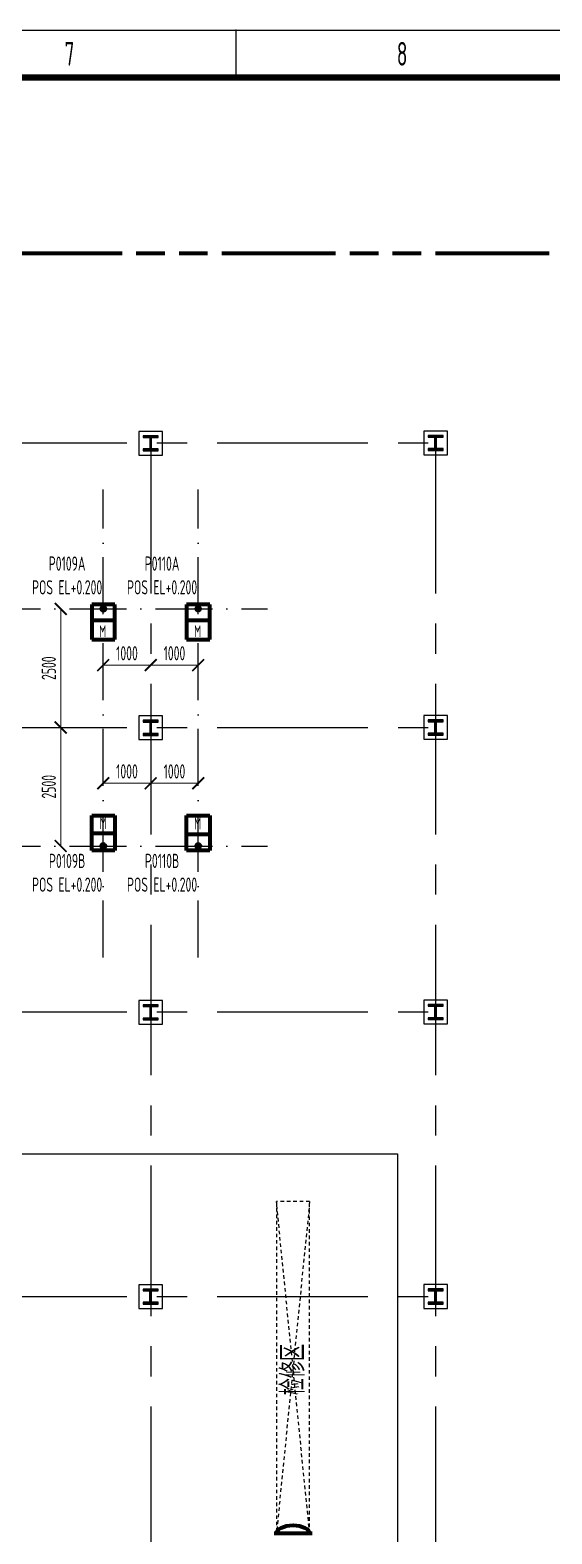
# Model space of a CAD drawing. Header units: millimetres. Extents: x 2250 to 7274, y 852 to 2251.
# Drawn here: x 2697.2 to 2807.2, y 1933.1 to 2250.2 of the extents above; entities that cross this region are included whole.
import ezdxf

# ---------------------------------------------------------------- set-up
doc = ezdxf.new("R2010")
doc.units = ezdxf.units.MM
for name, pattern in [('ACAD_ISO09W100', [45, 24, -3, 6, -3, 6, -3]), ('ACAD_ISO10W100', [18, 12, -3, 0, -3]), ('CENTER', [50.8, 31.75, -6.35, 6.35, -6.35]), ('JIS_02_0.7', [1.35, 0.75, -0.6])]:
    doc.linetypes.add(name, pattern=pattern)
for name, color, linetype, lineweight in [('01-设备轮廓（可见）', 1, 'Continuous', 80), ('03-设备、管口中心线', 170, 'ACAD_ISO10W100', 25), ('05-图框与标题栏', 7, 'Continuous', 25), ('05-楼梯与安全疏散通道', 4, 'Continuous', 25), ('06-网格线、建筑轴线-细实线', 9, 'CENTER', 25), ('07-界区线-粗双点划线', 12, 'ACAD_ISO09W100', 80), ('10-工字钢', 5, 'Continuous', 25), ('11-检修区', 8, 'JIS_02_0.7', 25), ('12-建筑物轮廓', 5, 'Continuous', 25), ('13-文本', 7, 'Continuous', 25), ('9-文本', 7, 'Continuous', 15)]:
    doc.layers.add(name, color=color, linetype=linetype, lineweight=lineweight)
doc.styles.add('5-gbcbig', font='gbenor.shx', dxfattribs={"width": 0.7, "height": 5, "bigfont": 'gbcbig.shx'})
doc.styles.add('国标汉字', font='gbenor.shx', dxfattribs={"height": 3, "bigfont": 'gbcbig.shx'})
doc.styles.add('国标英文+数字', font='gbenor.shx', dxfattribs={"width": 0.7, "height": 3})
doc.styles.add('图纸中的数字及字母', font='gbenor.shx', dxfattribs={"width": 0.7, "height": 3, "bigfont": 'gbcbig.shx'})
doc.dimstyles.new('尺寸标注', dxfattribs={"dimtxt": 3, "dimasz": 2.5, "dimexe": 1, "dimexo": 1, "dimgap": 1, "dimtad": 1, "dimdec": 0, "dimlfac": 100, "dimdsep": 46, "dimtxsty": '图纸中的数字及字母', "dimblk": 'ARCHTICK', "dimcen": 0, "dimclrd": 256, "dimclre": 256, "dimclrt": 256, "dimadec": 0, "dimazin": 0, "dimtfac": 1, "dimtdec": 0, "dimtix": 1, "dimtmove": 0, "dimatfit": 0, "dimfxl": 0, "dimlwd": -1, "dimlwe": -1, "dimarcsym": 0})

# ---------------------------------------------------------------- blocks, each defined once
blk = doc.blocks.new('_ArchTick')
at = {"color": 0, "linetype": 'ByBlock', "const_width": 0.15}
blk.add_lwpolyline([(-0.5, -0.5), (0.5, 0.5)], dxfattribs=at)
blk = doc.blocks.new('*D80')
at = {"layer": '9-文本', "transparency": 16777216}
blk.add_line((2703.68, 2078.13), (2703.68, 2103.13), dxfattribs=at)
at = {"layer": 'Defpoints', "color": 0, "transparency": 16777216}
for p in [(2703.68, 2103.13), (2703.68, 2103.13), (2703.68, 2078.13)]:
    blk.add_point(p, dxfattribs=at)
at = {"layer": '9-文本', "transparency": 16777216, "xscale": 2.5, "yscale": 2.5, "zscale": 2.5}
for p, rotation in [((2703.68, 2103.13), 90), ((2703.68, 2078.13), 270)]:
    blk.add_blockref('_ArchTick', p, dxfattribs=dict(at, rotation=rotation))
at = {"layer": '9-文本', "transparency": 16777216, "insert": (2701.18, 2090.63), "char_height": 3, "attachment_point": 5, "rotation": 90, "style": '图纸中的数字及字母', "bg_fill": 3, "box_fill_scale": 1.1, "bg_fill_color": 256, "bg_fill_true_color": 13158600, "bg_fill_transparency": 0}
blk.add_mtext('2500', dxfattribs=at)
blk = doc.blocks.new('*D81')
at = {"layer": '9-文本', "transparency": 16777216}
blk.add_line((2703.68, 2128.13), (2703.68, 2103.13), dxfattribs=at)
at = {"layer": 'Defpoints', "color": 0, "transparency": 16777216}
for p in [(2703.68, 2128.13), (2703.68, 2103.13), (2703.68, 2103.13)]:
    blk.add_point(p, dxfattribs=at)
at = {"layer": '9-文本', "transparency": 16777216, "xscale": 2.5, "yscale": 2.5, "zscale": 2.5}
for p, rotation in [((2703.68, 2128.13), 90), ((2703.68, 2103.13), 270)]:
    blk.add_blockref('_ArchTick', p, dxfattribs=dict(at, rotation=rotation))
at = {"layer": '9-文本', "transparency": 16777216, "insert": (2701.18, 2115.63), "char_height": 3, "attachment_point": 5, "rotation": 90, "style": '图纸中的数字及字母', "bg_fill": 3, "box_fill_scale": 1.1, "bg_fill_color": 256, "bg_fill_true_color": 13158600, "bg_fill_transparency": 0}
blk.add_mtext('2500', dxfattribs=at)
blk = doc.blocks.new('*D84')
at = {"layer": '9-文本', "transparency": 16777216}
blk.add_line((2712.64, 2091.36), (2722.64, 2091.36), dxfattribs=at)
at = {"layer": 'Defpoints', "color": 0, "transparency": 16777216}
for p in [(2712.64, 2091.36), (2722.64, 2091.36), (2722.64, 2091.36)]:
    blk.add_point(p, dxfattribs=at)
at = {"layer": '9-文本', "transparency": 16777216, "xscale": 2.5, "yscale": 2.5, "zscale": 2.5, "rotation": 180}
blk.add_blockref('_ArchTick', (2712.64, 2091.36), dxfattribs=at)
at = {"layer": '9-文本', "transparency": 16777216, "xscale": 2.5, "yscale": 2.5, "zscale": 2.5}
blk.add_blockref('_ArchTick', (2722.64, 2091.36), dxfattribs=at)
at = {"layer": '9-文本', "transparency": 16777216, "insert": (2717.64, 2093.86), "char_height": 3, "attachment_point": 5, "style": '图纸中的数字及字母', "bg_fill": 3, "box_fill_scale": 1.1, "bg_fill_color": 256, "bg_fill_true_color": 13158600, "bg_fill_transparency": 0}
blk.add_mtext('1000', dxfattribs=at)
blk = doc.blocks.new('*D85')
at = {"layer": '9-文本', "transparency": 16777216}
blk.add_line((2712.64, 2116.28), (2722.64, 2116.28), dxfattribs=at)
at = {"layer": 'Defpoints', "color": 0, "transparency": 16777216}
for p in [(2712.64, 2116.28), (2722.64, 2116.28), (2722.64, 2116.28)]:
    blk.add_point(p, dxfattribs=at)
at = {"layer": '9-文本', "transparency": 16777216, "xscale": 2.5, "yscale": 2.5, "zscale": 2.5, "rotation": 180}
blk.add_blockref('_ArchTick', (2712.64, 2116.28), dxfattribs=at)
at = {"layer": '9-文本', "transparency": 16777216, "xscale": 2.5, "yscale": 2.5, "zscale": 2.5}
blk.add_blockref('_ArchTick', (2722.64, 2116.28), dxfattribs=at)
at = {"layer": '9-文本', "transparency": 16777216, "insert": (2717.64, 2118.78), "char_height": 3, "attachment_point": 5, "style": '图纸中的数字及字母', "bg_fill": 3, "box_fill_scale": 1.1, "bg_fill_color": 256, "bg_fill_true_color": 13158600, "bg_fill_transparency": 0}
blk.add_mtext('1000', dxfattribs=at)
blk = doc.blocks.new('*D98')
at = {"layer": '9-文本', "transparency": 16777216}
blk.add_line((2732.64, 2091.36), (2722.64, 2091.36), dxfattribs=at)
at = {"layer": 'Defpoints', "color": 0, "transparency": 16777216}
for p in [(2722.64, 2091.36), (2722.64, 2091.36), (2732.64, 2091.36)]:
    blk.add_point(p, dxfattribs=at)
at = {"layer": '9-文本', "transparency": 16777216, "xscale": 2.5, "yscale": 2.5, "zscale": 2.5, "rotation": 180}
blk.add_blockref('_ArchTick', (2722.64, 2091.36), dxfattribs=at)
at = {"layer": '9-文本', "transparency": 16777216, "xscale": 2.5, "yscale": 2.5, "zscale": 2.5}
blk.add_blockref('_ArchTick', (2732.64, 2091.36), dxfattribs=at)
at = {"layer": '9-文本', "transparency": 16777216, "insert": (2727.64, 2093.86), "char_height": 3, "attachment_point": 5, "style": '图纸中的数字及字母', "bg_fill": 3, "box_fill_scale": 1.1, "bg_fill_color": 256, "bg_fill_true_color": 13158600, "bg_fill_transparency": 0}
blk.add_mtext('1000', dxfattribs=at)
blk = doc.blocks.new('*D99')
at = {"layer": '9-文本', "transparency": 16777216}
blk.add_line((2732.64, 2116.28), (2722.64, 2116.28), dxfattribs=at)
at = {"layer": 'Defpoints', "color": 0, "transparency": 16777216}
for p in [(2722.64, 2116.28), (2722.64, 2116.28), (2732.64, 2116.28)]:
    blk.add_point(p, dxfattribs=at)
at = {"layer": '9-文本', "transparency": 16777216, "xscale": 2.5, "yscale": 2.5, "zscale": 2.5, "rotation": 180}
blk.add_blockref('_ArchTick', (2722.64, 2116.28), dxfattribs=at)
at = {"layer": '9-文本', "transparency": 16777216, "xscale": 2.5, "yscale": 2.5, "zscale": 2.5}
blk.add_blockref('_ArchTick', (2732.64, 2116.28), dxfattribs=at)
at = {"layer": '9-文本', "transparency": 16777216, "insert": (2727.64, 2118.78), "char_height": 3, "attachment_point": 5, "style": '图纸中的数字及字母', "bg_fill": 3, "box_fill_scale": 1.1, "bg_fill_color": 256, "bg_fill_true_color": 13158600, "bg_fill_transparency": 0}
blk.add_mtext('1000', dxfattribs=at)

msp = doc.modelspace()

# ---------------------------------------------------------------- hatches: boundary and pattern name
at = {"layer": '12-建筑物轮廓'}
for points in [[(2722.83, 2164.261), (2724.23, 2164.261), (2724.23, 2164.661), (2721.03, 2164.661), (2721.03, 2164.261), (2722.43, 2164.261), (2722.43, 2161.861), (2721.03, 2161.861), (2721.03, 2161.461), (2724.23, 2161.461), (2724.23, 2161.861), (2722.83, 2161.861)], [(2782.855, 2164.33), (2784.255, 2164.33), (2784.255, 2164.73), (2781.055, 2164.73), (2781.055, 2164.33), (2782.455, 2164.33), (2782.455, 2161.93), (2781.055, 2161.93), (2781.055, 2161.53), (2784.255, 2161.53), (2784.255, 2161.93), (2782.855, 2161.93)], [(2722.83, 2104.261), (2724.23, 2104.261), (2724.23, 2104.661), (2721.03, 2104.661), (2721.03, 2104.261), (2722.43, 2104.261), (2722.43, 2101.861), (2721.03, 2101.861), (2721.03, 2101.461), (2724.23, 2101.461), (2724.23, 2101.861), (2722.83, 2101.861)], [(2782.856, 2104.33), (2784.256, 2104.33), (2784.256, 2104.73), (2781.056, 2104.73), (2781.056, 2104.33), (2782.456, 2104.33), (2782.456, 2101.93), (2781.056, 2101.93), (2781.056, 2101.53), (2784.256, 2101.53), (2784.256, 2101.93), (2782.856, 2101.93)], [(2722.83, 2044.261), (2724.23, 2044.261), (2724.23, 2044.661), (2721.03, 2044.661), (2721.03, 2044.261), (2722.43, 2044.261), (2722.43, 2041.861), (2721.03, 2041.861), (2721.03, 2041.461), (2724.23, 2041.461), (2724.23, 2041.861), (2722.83, 2041.861)], [(2782.856, 2044.33), (2784.256, 2044.33), (2784.256, 2044.73), (2781.056, 2044.73), (2781.056, 2044.33), (2782.456, 2044.33), (2782.456, 2041.93), (2781.056, 2041.93), (2781.056, 2041.53), (2784.256, 2041.53), (2784.256, 2041.93), (2782.856, 2041.93)], [(2722.82, 1984.306), (2724.22, 1984.306), (2724.22, 1984.706), (2721.02, 1984.706), (2721.02, 1984.306), (2722.42, 1984.306), (2722.42, 1981.906), (2721.02, 1981.906), (2721.02, 1981.506), (2724.22, 1981.506), (2724.22, 1981.906), (2722.82, 1981.906)], [(2782.856, 1984.33), (2784.256, 1984.33), (2784.256, 1984.73), (2781.056, 1984.73), (2781.056, 1984.33), (2782.456, 1984.33), (2782.456, 1981.93), (2781.056, 1981.93), (2781.056, 1981.53), (2784.256, 1981.53), (2784.256, 1981.93), (2782.856, 1981.93)]]:
    msp.add_hatch(color=1, dxfattribs=at).paths.add_polyline_path(points)

# ---------------------------------------------------------------- linework, layer by layer
at = {"layer": '01-设备轮廓（可见）'}
for p, q in [((2715.105, 2129.08), (2710.205, 2129.08)), ((2730.205, 2129.08), (2730.205, 2121.68)), ((2735.105, 2129.08), (2730.205, 2129.08)), ((2735.105, 2121.68), (2735.105, 2129.08)), ((2715.105, 2125.68), (2710.205, 2125.68)), ((2735.105, 2125.68), (2730.205, 2125.68)), ((2730.205, 2121.68), (2735.105, 2121.68)), ((2710.205, 2077.18), (2710.205, 2084.58)), ((2710.205, 2084.58), (2715.105, 2084.58)), ((2715.105, 2084.58), (2715.105, 2077.18)), ((2730.205, 2077.18), (2730.205, 2084.58)), ((2730.205, 2084.58), (2735.105, 2084.58)), ((2735.105, 2084.58), (2735.105, 2077.18)), ((2715.105, 2080.78), (2710.205, 2080.78)), ((2735.105, 2080.58), (2730.205, 2080.58)), ((2715.105, 2077.18), (2710.205, 2077.18)), ((2735.105, 2077.18), (2730.205, 2077.18)), ((2756.621, 1933.13), (2748.621, 1933.13))]:
    msp.add_line(p, q, dxfattribs=at)
for centre in [(2712.655, 2128.13), (2732.655, 2128.13), (2712.655, 2078.13), (2732.655, 2078.13)]:
    msp.add_circle(centre, 0.4, dxfattribs=at)
at = {"layer": '01-设备轮廓（可见）', "extrusion": (0, 0, -1)}
msp.add_ellipse((2752.621, 1933.13), major_axis=(3.5, 0), ratio=0.5, start_param=3.1415927, end_param=6.2831853, dxfattribs=at)
at = {"layer": '03-设备、管口中心线'}
for p, q in [((2712.655, 2054.614), (2712.655, 2153.29)), ((2732.655, 2054.614), (2732.655, 2153.29)), ((2542.656, 2128.13), (2747.242, 2128.13)), ((2542.656, 2078.13), (2747.242, 2078.13))]:
    msp.add_line(p, q, dxfattribs=at)
at = {"layer": '05-图框与标题栏'}
for p, q in [((2249.982, 2250.196), (3090.982, 2250.196)), ((2740.565, 2250.196), (2740.565, 2240.196))]:
    msp.add_line(p, q, dxfattribs=at)
at = {"layer": '05-图框与标题栏', "const_width": 1.4}
msp.add_lwpolyline([(2274.982, 2240.196), (2274.982, 1666.196), (3080.982, 1666.196), (3080.982, 2240.196)], close=True, dxfattribs=at)
at = {"layer": '05-图框与标题栏'}
msp.add_point((2740.565, 2250.196), dxfattribs=at)
msp.add_point((2740.565, 2250.196), dxfattribs=at)
msp.add_point((2740.565, 2250.196), dxfattribs=at)
at = {"layer": '05-楼梯与安全疏散通道'}
for p, q in [((2490.705, 2013.208), (2774.632, 2013.208)), ((2774.632, 2013.208), (2774.632, 1880.912))]:
    msp.add_line(p, q, dxfattribs=at)
at = {"layer": '06-网格线、建筑轴线-细实线', "linetype": 'CENTER'}
for p, q in [((2482.655, 2163.13), (2782.655, 2163.13)), ((2782.655, 2163.13), (2782.656, 1860.63)), ((2482.656, 2103.13), (2782.656, 2103.13)), ((2482.656, 2043.13), (2782.656, 2043.13)), ((2482.656, 1983.13), (2782.656, 1983.13))]:
    msp.add_line(p, q, dxfattribs=at)
at = {"layer": '06-网格线、建筑轴线-细实线'}
msp.add_line((2722.638, 2163.13), (2722.638, 1860.604), dxfattribs=at)
at = {"layer": '07-界区线-粗双点划线'}
msp.add_line((2422.603, 2203.13), (2872.603, 2203.13), dxfattribs=at)
at = {"layer": '10-工字钢'}
for p, q in [((2720.13, 2165.561), (2720.13, 2160.561)), ((2725.13, 2165.561), (2720.13, 2165.561)), ((2721.03, 2164.661), (2721.03, 2164.261)), ((2724.23, 2164.661), (2721.03, 2164.661)), ((2721.03, 2164.261), (2722.43, 2164.261)), ((2722.43, 2164.261), (2722.43, 2161.861)), ((2722.83, 2161.861), (2722.83, 2164.261)), ((2722.83, 2164.261), (2724.23, 2164.261)), ((2724.23, 2164.261), (2724.23, 2164.661)), ((2725.13, 2160.561), (2725.13, 2165.561)), ((2780.155, 2165.63), (2780.155, 2160.63)), ((2785.155, 2165.63), (2780.155, 2165.63)), ((2781.055, 2164.73), (2781.055, 2164.33)), ((2784.255, 2164.73), (2781.055, 2164.73)), ((2781.055, 2164.33), (2782.455, 2164.33)), ((2782.455, 2164.33), (2782.455, 2161.93)), ((2782.855, 2161.93), (2782.855, 2164.33)), ((2782.855, 2164.33), (2784.255, 2164.33)), ((2784.255, 2164.33), (2784.255, 2164.73)), ((2785.155, 2160.63), (2785.155, 2165.63)), ((2720.13, 2160.561), (2725.13, 2160.561)), ((2722.43, 2161.861), (2721.03, 2161.861)), ((2721.03, 2161.861), (2721.03, 2161.461)), ((2721.03, 2161.461), (2724.23, 2161.461)), ((2724.23, 2161.861), (2722.83, 2161.861)), ((2724.23, 2161.461), (2724.23, 2161.861)), ((2780.155, 2160.63), (2785.155, 2160.63)), ((2782.455, 2161.93), (2781.055, 2161.93)), ((2781.055, 2161.93), (2781.055, 2161.53)), ((2781.055, 2161.53), (2784.255, 2161.53)), ((2784.255, 2161.93), (2782.855, 2161.93)), ((2784.255, 2161.53), (2784.255, 2161.93)), ((2720.13, 2105.561), (2720.13, 2100.561)), ((2725.13, 2105.561), (2720.13, 2105.561)), ((2721.03, 2104.661), (2721.03, 2104.261)), ((2724.23, 2104.661), (2721.03, 2104.661)), ((2721.03, 2104.261), (2722.43, 2104.261)), ((2722.43, 2104.261), (2722.43, 2101.861)), ((2722.83, 2101.861), (2722.83, 2104.261)), ((2722.83, 2104.261), (2724.23, 2104.261)), ((2724.23, 2104.261), (2724.23, 2104.661)), ((2725.13, 2100.561), (2725.13, 2105.561)), ((2780.156, 2105.63), (2780.156, 2100.63)), ((2785.156, 2105.63), (2780.156, 2105.63)), ((2781.056, 2104.73), (2781.056, 2104.33)), ((2784.256, 2104.73), (2781.056, 2104.73)), ((2781.056, 2104.33), (2782.456, 2104.33)), ((2782.456, 2104.33), (2782.456, 2101.93)), ((2782.856, 2101.93), (2782.856, 2104.33)), ((2782.856, 2104.33), (2784.256, 2104.33)), ((2784.256, 2104.33), (2784.256, 2104.73)), ((2785.156, 2100.63), (2785.156, 2105.63)), ((2720.13, 2100.561), (2725.13, 2100.561)), ((2722.43, 2101.861), (2721.03, 2101.861)), ((2721.03, 2101.861), (2721.03, 2101.461)), ((2721.03, 2101.461), (2724.23, 2101.461)), ((2724.23, 2101.861), (2722.83, 2101.861)), ((2724.23, 2101.461), (2724.23, 2101.861)), ((2780.156, 2100.63), (2785.156, 2100.63)), ((2782.456, 2101.93), (2781.056, 2101.93)), ((2781.056, 2101.93), (2781.056, 2101.53)), ((2781.056, 2101.53), (2784.256, 2101.53)), ((2784.256, 2101.93), (2782.856, 2101.93)), ((2784.256, 2101.53), (2784.256, 2101.93)), ((2720.13, 2045.561), (2720.13, 2040.561)), ((2725.13, 2045.561), (2720.13, 2045.561)), ((2725.13, 2040.561), (2725.13, 2045.561)), ((2780.156, 2045.63), (2780.156, 2040.63)), ((2785.156, 2045.63), (2780.156, 2045.63)), ((2785.156, 2040.63), (2785.156, 2045.63)), ((2721.03, 2044.661), (2721.03, 2044.261)), ((2724.23, 2044.661), (2721.03, 2044.661)), ((2721.03, 2044.261), (2722.43, 2044.261)), ((2722.43, 2044.261), (2722.43, 2041.861)), ((2722.83, 2041.861), (2722.83, 2044.261)), ((2722.83, 2044.261), (2724.23, 2044.261)), ((2724.23, 2044.261), (2724.23, 2044.661)), ((2781.056, 2044.73), (2781.056, 2044.33)), ((2784.256, 2044.73), (2781.056, 2044.73)), ((2781.056, 2044.33), (2782.456, 2044.33)), ((2782.456, 2044.33), (2782.456, 2041.93)), ((2782.856, 2041.93), (2782.856, 2044.33)), ((2782.856, 2044.33), (2784.256, 2044.33)), ((2784.256, 2044.33), (2784.256, 2044.73)), ((2720.13, 2040.561), (2725.13, 2040.561)), ((2722.43, 2041.861), (2721.03, 2041.861)), ((2721.03, 2041.861), (2721.03, 2041.461)), ((2721.03, 2041.461), (2724.23, 2041.461)), ((2724.23, 2041.861), (2722.83, 2041.861)), ((2724.23, 2041.461), (2724.23, 2041.861)), ((2780.156, 2040.63), (2785.156, 2040.63)), ((2782.456, 2041.93), (2781.056, 2041.93)), ((2781.056, 2041.93), (2781.056, 2041.53)), ((2781.056, 2041.53), (2784.256, 2041.53)), ((2784.256, 2041.93), (2782.856, 2041.93)), ((2784.256, 2041.53), (2784.256, 2041.93)), ((2720.12, 1985.606), (2720.12, 1980.606)), ((2725.12, 1985.606), (2720.12, 1985.606)), ((2725.12, 1980.606), (2725.12, 1985.606)), ((2780.156, 1985.63), (2780.156, 1980.63)), ((2785.156, 1985.63), (2780.156, 1985.63)), ((2785.156, 1980.63), (2785.156, 1985.63)), ((2721.02, 1984.706), (2721.02, 1984.306)), ((2724.22, 1984.706), (2721.02, 1984.706)), ((2721.02, 1984.306), (2722.42, 1984.306)), ((2722.42, 1984.306), (2722.42, 1981.906)), ((2722.82, 1981.906), (2722.82, 1984.306)), ((2722.82, 1984.306), (2724.22, 1984.306)), ((2724.22, 1984.306), (2724.22, 1984.706)), ((2781.056, 1984.73), (2781.056, 1984.33)), ((2784.256, 1984.73), (2781.056, 1984.73)), ((2781.056, 1984.33), (2782.456, 1984.33)), ((2782.456, 1984.33), (2782.456, 1981.93)), ((2782.856, 1981.93), (2782.856, 1984.33)), ((2782.856, 1984.33), (2784.256, 1984.33)), ((2784.256, 1984.33), (2784.256, 1984.73)), ((2720.12, 1980.606), (2725.12, 1980.606)), ((2722.42, 1981.906), (2721.02, 1981.906)), ((2721.02, 1981.906), (2721.02, 1981.506)), ((2721.02, 1981.506), (2724.22, 1981.506)), ((2724.22, 1981.906), (2722.82, 1981.906)), ((2724.22, 1981.506), (2724.22, 1981.906)), ((2780.156, 1980.63), (2785.156, 1980.63)), ((2782.456, 1981.93), (2781.056, 1981.93)), ((2781.056, 1981.93), (2781.056, 1981.53)), ((2781.056, 1981.53), (2784.256, 1981.53)), ((2784.256, 1981.93), (2782.856, 1981.93)), ((2784.256, 1981.53), (2784.256, 1981.93))]:
    msp.add_line(p, q, dxfattribs=at)
at = {"layer": '11-检修区'}
for p, q in [((2749.121, 2003.13), (2749.121, 1933.13)), ((2756.121, 2003.13), (2749.121, 1933.13)), ((2756.121, 1933.13), (2749.121, 2003.13)), ((2756.121, 2003.13), (2749.121, 2003.13)), ((2756.121, 1933.13), (2756.121, 2003.13))]:
    msp.add_line(p, q, dxfattribs=at)

# ---------------------------------------------------------------- texts
at = {"layer": '01-设备轮廓（可见）', "char_height": 2.5, "attachment_point": 5, "style": '国标英文+数字'}
for insert in [(2732.53, 2123.404), (2712.611, 2082.957), (2732.53, 2082.855)]:
    msp.add_mtext_dynamic_manual_height_columns('M', width=6, gutter_width=15, heights=[0], dxfattribs=dict(at, insert=insert))
at = {"layer": '05-图框与标题栏', "char_height": 5, "attachment_point": 5, "style": '5-gbcbig'}
for s, insert in [('7', (2705.524, 2245.196)), ('8', (2775.607, 2245.196))]:
    msp.add_mtext_dynamic_manual_height_columns(s, width=70.08333, gutter_width=25, heights=[0], dxfattribs=dict(at, insert=insert))
at = {"layer": '11-检修区', "insert": (2752.583, 1967.732), "char_height": 5, "attachment_point": 5, "rotation": 90, "style": '国标汉字'}
msp.add_mtext_dynamic_manual_height_columns('检修区', width=20.34727, gutter_width=25, heights=[0], dxfattribs=at)
at = {"layer": '13-文本', "char_height": 3, "attachment_point": 5, "style": '国标英文+数字'}
for s, insert in [('P0109A\\PPOS EL+0.200', (2705.035, 2135.189)), ('P0110A\\PPOS EL+0.200', (2725.035, 2135.189)), ('P0110B\\PPOS EL+0.200', (2725.035, 2072.49))]:
    msp.add_mtext_dynamic_manual_height_columns(s, width=20.00167, gutter_width=25, heights=[0], dxfattribs=dict(at, insert=insert))

# ---------------------------------------------------------------- next in the draw order: dimensions: what is measured, and where the dimension line sits
at = {"layer": '9-文本'}
for base, p1, p2, angle, picture, middle in [((2722.638, 2116.277), (2712.638, 2116.277), (2722.638, 2116.277), 180, '*D85', (2717.638, 2118.777)), ((2703.682, 2103.13), (2703.682, 2078.13), (2703.682, 2103.13), 90, '*D80', (2701.182, 2090.63)), ((2722.638, 2091.363), (2712.638, 2091.363), (2722.638, 2091.363), 180, '*D84', (2717.638, 2093.863))]:
    dim = msp.add_linear_dim(base=base, p1=p1, p2=p2, angle=angle, dimstyle='尺寸标注', dxfattribs=at)
    dim.commit()
    dim.dimension.update_dxf_attribs({"geometry": picture, "text_midpoint": middle})

# ---------------------------------------------------------------- next in the draw order: linework, layer by layer
at = {"layer": '01-设备轮廓（可见）'}
for p, q in [((2710.205, 2129.08), (2710.205, 2121.68)), ((2715.105, 2121.68), (2715.105, 2129.08)), ((2710.205, 2121.68), (2715.105, 2121.68))]:
    msp.add_line(p, q, dxfattribs=at)

# ---------------------------------------------------------------- next in the draw order: texts
at = {"layer": '01-设备轮廓（可见）', "insert": (2712.53, 2123.404), "char_height": 2.5, "attachment_point": 5, "style": '国标英文+数字'}
msp.add_mtext_dynamic_manual_height_columns('M', width=6, gutter_width=15, heights=[0], dxfattribs=at)
at = {"layer": '13-文本', "insert": (2705.035, 2072.49), "char_height": 3, "attachment_point": 5, "style": '国标英文+数字'}
msp.add_mtext_dynamic_manual_height_columns('P0109B\\PPOS EL+0.200', width=20.00167, gutter_width=25, heights=[0], dxfattribs=at)

# ---------------------------------------------------------------- next in the draw order: dimensions: what is measured, and where the dimension line sits
at = {"layer": '9-文本'}
for base, p1, p2, angle, picture, middle in [((2703.682, 2103.13), (2703.682, 2128.13), (2703.682, 2103.13), 90, '*D81', (2701.182, 2115.63)), ((2722.638, 2116.277), (2732.638, 2116.277), (2722.638, 2116.277), 180, '*D99', (2727.638, 2118.777)), ((2722.638, 2091.363), (2732.638, 2091.363), (2722.638, 2091.363), 180, '*D98', (2727.638, 2093.863))]:
    dim = msp.add_linear_dim(base=base, p1=p1, p2=p2, angle=angle, dimstyle='尺寸标注', dxfattribs=at)
    dim.commit()
    dim.dimension.update_dxf_attribs({"geometry": picture, "text_midpoint": middle})

doc.saveas('drawing.dxf')
